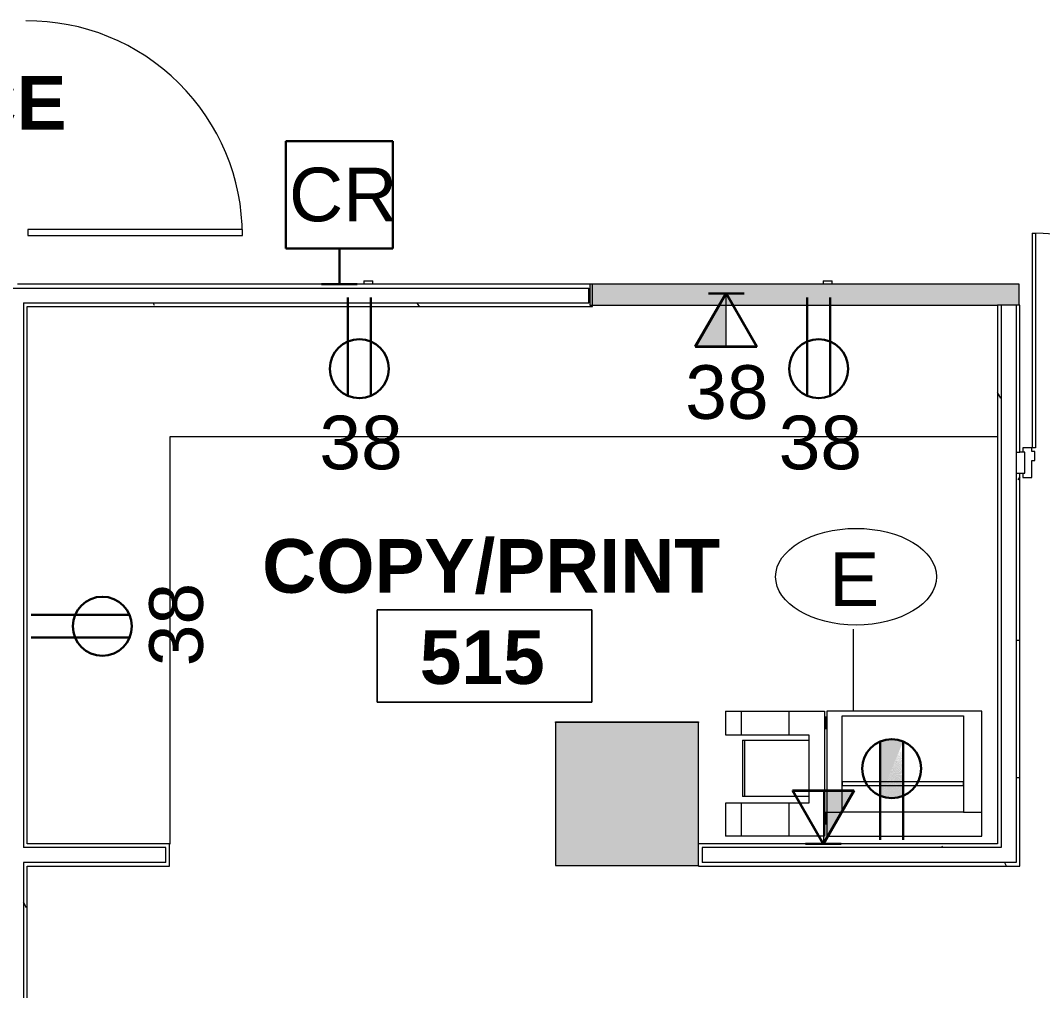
# Model space of a CAD drawing. Header units: inches. Extents: x 0 to 2535, y 0 to 2055.
# Drawn here: x 739.2 to 910.8, y 632.4 to 795.2 of the extents above; entities that cross this region are included whole.
import ezdxf

# ---------------------------------------------------------------- set-up
doc = ezdxf.new("R2010")
doc.units = ezdxf.units.IN
doc.header["$MEASUREMENT"] = 0
for name, color, linetype, lineweight in [('A-ANNO-NOTE', 131, 'Continuous', 9), ('A-AREA-IDEN', 2, 'Continuous', 9), ('A-DOOR', 31, 'Continuous', 13), ('A-WALL', 113, 'Continuous', 13), ('A-WALL-PATT', 111, 'Continuous', 13), ('B-CL', 7, 'Continuous', 9), ('E-ELEC-FIXT', 91, 'Continuous', 9), ('I-WALL', 2, 'Continuous', 13), ('Q-CASE', 31, 'Continuous', 9), ('Q-SPCQ', 91, 'Continuous', 9), ('Q-SPCQ-IDEN', 132, 'Continuous', 9), ('S-COLS', 52, 'Continuous', 13), ('Victor Bldg - 5th Floor_LINK_dwg', 8, 'Continuous', 9)]:
    doc.layers.add(name, color=color, linetype=linetype, lineweight=lineweight)
doc.styles.add('Arial', font='arial.ttf', dxfattribs={"height": 9})
doc.styles.add('Swis721 Lt BT', font='swissl.ttf', dxfattribs={"height": 9})
doc.styles.add('Swis721 Lt BT_B', font='', dxfattribs={"height": 9})
doc.styles.get('Swis721 Lt BT_B').set_extended_font_data('Swis721 Lt BT', bold=True)
pattern_1 = [(0, (0, 0), (30.72, 7.68), [1.267, -21.773, 1.267, -21.773, -122.88]), (0, (0, 0), (30.72, 7.68), [-46.08, 1.267, -44.813, 1.267, -21.773, -53.76]), (0, (0, 0), (30.72, 7.68), [-115.2, 1.267, -14.093, 1.267, -37.133]), (120, (11.52, 3.84), (-22.011075, 22.7643), [1.267, -21.773, 1.267, -21.773, -122.88]), (120, (11.52, 3.84), (-22.011075, 22.7643), [-46.08, 1.267, -44.813, 1.267, -21.773, -53.76]), (120, (11.52, 3.84), (-22.011075, 22.7643), [-115.2, 1.267, -14.093, 1.267, -37.133]), (240, (15.36, 19.2), (-8.708925, -30.4443), [1.267, -21.773, 1.267, -21.773, -122.88]), (240, (15.36, 19.2), (-8.708925, -30.4443), [-46.08, 1.267, -44.813, 1.267, -21.773, -53.76]), (240, (15.36, 19.2), (-8.708925, -30.4443), [-115.2, 1.267, -14.093, 1.267, -37.133])]

# ---------------------------------------------------------------- blocks, each defined once
blk = doc.blocks.new('Victor Bldg - 5th Floor_LINK_dwg-6972324-Level 05 POWER _ SIGNAL')
at = {"layer": 'B-CL'}
blk.add_line((829, 677.43), (829, 677.5), dxfattribs=at)
at = {"layer": 'B-CL', "flags": 128}
blk.add_lwpolyline([(829, 677.5), (853, 677.5), (853, 677.43)], dxfattribs=at)
blk = doc.blocks.new('Concrete-Rectangular-Column - 24_ X 24_-6973359-Level 05 POWER _ SIGNAL')
at = {"layer": 'S-COLS', "lineweight": 9}
blk.add_hatch(color=7, dxfattribs=at).paths.add_polyline_path([(12, -12), (12, 12), (-12, 12), (-12, -12)], flags=0)
at = {"layer": 'S-COLS', "color": 8, "lineweight": 20}
for p, q in [((12, 12), (-12, 12)), ((-12, 12), (-12, -12)), ((12, -12), (12, 12)), ((-12, -12), (12, -12))]:
    blk.add_line(p, q, dxfattribs=at)
blk = doc.blocks.new('Door - Single - Solid Door-7647261-Level 05 POWER _ SIGNAL')
at = {"layer": 'A-DOOR'}
for p, q in [((-14.01, 38.59), (-13.51, 38.59)), ((-14.01, 2.59), (-14.01, 38.59)), ((-13.51, 38.59), (-13.51, 2.59)), ((-13.51, 2.59), (-14.01, 2.59))]:
    blk.add_line(p, q, dxfattribs=at)
at = {"layer": 'A-DOOR', "lineweight": 9}
for p, q in [((-15.63, 2.59), (-15.63, 1.84)), ((-14.13, 2.59), (-15.63, 2.59)), ((-14.13, 1.96), (-14.13, 2.59)), ((-13.63, 1.96), (-14.13, 1.96)), ((-13.63, 0.46), (-13.63, 1.96)), ((22.12, 1.96), (21.62, 1.96)), ((21.62, 1.96), (21.62, 0.46)), ((23.62, 2.59), (22.12, 2.59)), ((22.12, 2.59), (22.12, 1.96)), ((23.62, 1.84), (23.62, 2.59)), ((-14.13, -2.41), (-14.13, 0.46)), ((-14.13, 0.46), (-13.63, 0.46)), ((21.62, 0.46), (22.12, 0.46)), ((22.12, 0.46), (22.12, -2.41)), ((-15.63, -1.66), (-15.63, -2.41)), ((23.62, -2.41), (23.62, -1.66)), ((-15.63, -2.41), (-14.13, -2.41)), ((22.12, -2.41), (23.62, -2.41))]:
    blk.add_line(p, q, dxfattribs=at)
blk.add_arc((-14.01, 2.59), 36, 359.5, 90, dxfattribs=at)
blk = doc.blocks.new('C-L SHAPE COUNTER TOP - C-L SHAPE COUNTER TOP-8050482-Level 05 POWER _ SIGNAL')
at = {"layer": 'Q-CASE'}
for p, q in [((24, -92.32), (24, -24)), ((24, -24), (162.83, -24)), ((23.88, -92.32), (24, -92.32))]:
    blk.add_line(p, q, dxfattribs=at)
blk = doc.blocks.new('A-Copier-Floor - A-Copier-Floor-4036613-Level 05 POWER _ SIGNAL')
at = {"layer": 'Q-SPCQ'}
for p, q in [((-30.09, 11.47), (-27.49, 11.47)), ((-30.09, 11.47), (-30.09, 7.47)), ((-27.49, 11.47), (-19.49, 11.47)), ((-27.49, 11.47), (-27.49, 7.47)), ((-19.49, 11.47), (-13.49, 11.47)), ((-19.49, 11.47), (-19.49, 7.47)), ((-13.49, 11.47), (-13.49, -9.53)), ((-13.29, 10.49), (-13.29, 8.47)), ((-13.29, 10.49), (-13.1, 10.49)), ((12.91, 11.47), (-13.09, 11.47)), ((-13.09, 11.47), (-13.09, -5.51)), ((-10.52, -5.51), (-10.52, 10.67)), ((-10.52, 10.67), (9.82, 10.67)), ((9.82, 10.67), (9.82, -5.51)), ((12.91, -5.51), (12.91, 11.47)), ((-30.09, 7.47), (-27.49, 7.47)), ((-27.49, 7.47), (-19.49, 7.47)), ((-19.49, 7.47), (-16.13, 7.47)), ((-16.13, 7.47), (-16.13, -3.97)), ((-13.1, 8.47), (-13.29, 8.47)), ((-27.26, 6.6), (-26.84, 6.6)), ((-27.26, 6.6), (-27.26, -2.84)), ((-26.84, 6.6), (-16.13, 6.6)), ((-26.84, -2.84), (-26.84, 6.6)), ((9.82, -0.4), (-10.52, -0.4)), ((-10.52, -0.4), (-10.52, -1.03)), ((-10.52, -1.03), (9.82, -1.03)), ((9.82, -1.03), (9.82, -0.4)), ((-26.84, -2.84), (-27.26, -2.84)), ((-16.13, -2.84), (-26.84, -2.84)), ((-27.49, -3.97), (-30.09, -3.97)), ((-30.09, -3.97), (-30.09, -9.53)), ((-19.49, -3.97), (-27.49, -3.97)), ((-27.49, -3.97), (-27.49, -9.53)), ((-16.13, -3.97), (-19.49, -3.97)), ((-19.49, -3.97), (-19.49, -9.53)), ((-13.29, -5.51), (-13.29, -7.53)), ((-13.29, -5.51), (-13.1, -5.51)), ((-13.09, -5.51), (-10.52, -5.51)), ((-13.09, -5.51), (-13.09, -9.53)), ((9.82, -5.51), (-10.52, -5.51)), ((9.82, -5.51), (12.91, -5.51)), ((12.91, -9.53), (12.91, -5.51)), ((-13.1, -7.53), (-13.29, -7.53)), ((-27.49, -9.53), (-30.09, -9.53)), ((-19.49, -9.53), (-27.49, -9.53)), ((-13.49, -9.53), (-19.49, -9.53)), ((-13.09, -9.53), (12.91, -9.53))]:
    blk.add_line(p, q, dxfattribs=at)
blk = doc.blocks.new('PS - Power Device _Wall Base_ - Duplex-7716915-Level 05 POWER _ SIGNAL')
at = {"layer": 'E-ELEC-FIXT'}
for p, q in [((873.93, 751.5), (875.43, 751.5)), ((873.93, 751.5), (873.93, 750.93)), ((875.43, 750.93), (875.43, 751.5))]:
    blk.add_line(p, q, dxfattribs=at)
blk = doc.blocks.new('Door - Glass Single - Full Rail - Long Handle-7687871-Level 05 POWER _ SIGNAL')
at = {"layer": 'A-DOOR', "lineweight": 20}
for p, q in [((17, 38), (17, 2)), ((18, 38), (17, 38)), ((18, 2), (18, 38)), ((17, 2), (18, 2))]:
    blk.add_line(p, q, dxfattribs=at)
at = {"layer": 'A-DOOR', "lineweight": 9}
blk.add_arc((18, 2), 36, 90, 180.5, dxfattribs=at)
blk = doc.blocks.new('Room Tag - Room Name and Number-3379422-Level 05 POWER _ SIGNAL')
at = {"layer": 'A-AREA-IDEN'}
for p, q in [((-0.1881, -0.1636), (-0.1881, -0.0018)), ((-0.1881, -0.0018), (0.1869, -0.0018)), ((0.1869, -0.0018), (-0.1881, -0.0018)), ((-0.1881, -0.0018), (-0.1881, -0.1636)), ((0.1869, -0.0018), (0.1869, -0.1636)), ((0.1869, -0.1636), (0.1869, -0.0018)), ((0.1869, -0.1636), (-0.1881, -0.1636)), ((-0.1881, -0.1636), (0.1869, -0.1636))]:
    blk.add_line(p, q, dxfattribs=at)
blk = doc.blocks.new('Appliance_Specialty Equipment Tag - Standard-3515593-Level 05 POWER _ SIGNAL')
at = {"layer": 'Q-SPCQ-IDEN'}
blk.add_ellipse((-0.0499, 0.0037), major_axis=(-0.1406, 0), ratio=0.600473, dxfattribs=at)

msp = doc.modelspace()

# ---------------------------------------------------------------- hatches: boundary and pattern name
at = {"layer": 'A-ANNO-NOTE'}
for points in [[(857.64, 740.51), (857.64, 749.44), (852.49, 740.51)], [(887.36, 674.17), (884.09, 674.41), (883.53, 674.19)], [(883.53, 665.1), (887.36, 674.17), (883.53, 674.19), (883.53, 672.86)], [(886.81, 674.39), (884.28, 674.46), (884.09, 674.41)], [(887.36, 674.17), (886.81, 674.39), (884.09, 674.41)], [(884.28, 674.46), (886.33, 674.52), (885.55, 674.61)], [(886.81, 674.39), (886.33, 674.52), (884.28, 674.46)], [(883.62, 665.07), (886.81, 672.86), (883.53, 665.1)], [(883.71, 665.03), (886.82, 672.86), (883.62, 665.07)], [(883.81, 665), (886.84, 672.86), (883.71, 665.03)], [(883.9, 664.96), (886.86, 672.86), (883.81, 665)], [(883.99, 664.94), (886.87, 672.86), (883.9, 664.96)], [(884.09, 664.91), (886.89, 672.86), (883.99, 664.94)], [(884.18, 664.88), (886.9, 672.86), (884.09, 664.91)], [(884.28, 664.86), (886.91, 672.86), (884.18, 664.88)], [(884.37, 664.83), (886.93, 672.86), (884.28, 664.86)], [(884.47, 664.81), (886.94, 672.86), (884.37, 664.83)], [(884.57, 664.8), (886.96, 672.86), (884.47, 664.81)], [(884.66, 664.78), (886.97, 672.86), (884.57, 664.8)], [(884.76, 664.76), (886.99, 672.86), (884.66, 664.78)], [(884.86, 664.75), (887, 672.86), (884.76, 664.76)], [(884.96, 664.74), (887.02, 672.86), (884.86, 664.75)], [(885.06, 664.73), (887.03, 672.86), (884.96, 664.74)], [(885.15, 664.73), (887.04, 672.86), (885.06, 664.73)], [(885.25, 664.72), (887.06, 672.86), (885.15, 664.73)], [(885.35, 664.72), (887.07, 672.86), (885.25, 664.72)], [(885.45, 664.72), (887.08, 672.86), (885.35, 664.72)], [(885.45, 664.72), (885.55, 664.72), (887.1, 672.86)], [(885.55, 664.72), (885.64, 664.72), (887.11, 672.86)], [(885.64, 664.72), (885.74, 664.73), (887.13, 672.86)], [(885.74, 664.73), (885.84, 664.73), (887.14, 672.86)], [(885.84, 664.73), (885.94, 664.74), (887.15, 672.86)], [(885.94, 664.74), (886.04, 664.75), (887.17, 672.86)], [(886.04, 664.75), (886.13, 664.76), (887.18, 672.86)], [(886.13, 664.76), (886.23, 664.78), (887.19, 672.86)], [(886.23, 664.78), (886.33, 664.8), (887.21, 672.86)], [(886.33, 664.8), (886.43, 664.81), (887.22, 672.86)], [(886.43, 664.81), (886.52, 664.83), (887.23, 672.86)], [(886.52, 664.83), (886.62, 664.86), (887.25, 672.86)], [(886.62, 664.86), (886.71, 664.88), (887.26, 672.86)], [(886.71, 664.88), (886.81, 664.91), (887.27, 672.86)], [(886.81, 664.91), (886.9, 664.94), (887.29, 672.86)], [(886.9, 664.94), (887, 664.96), (887.3, 672.86)], [(887, 664.96), (887.09, 665), (887.31, 672.86)], [(887.09, 665), (887.18, 665.03), (887.33, 672.86)], [(887.18, 665.03), (887.27, 665.07), (887.34, 672.86)], [(887.27, 665.07), (887.36, 665.1), (887.35, 672.86)], [(874, 656.98), (879.15, 665.92), (874, 665.92)]]:
    msp.add_hatch(color=256, dxfattribs=at).paths.add_polyline_path(points, flags=0)
at = {"layer": 'A-WALL-PATT', "lineweight": 9}
msp.add_hatch(color=7, dxfattribs=at).paths.add_polyline_path([(903.19, 747.43), (906.81, 747.43), (906.81, 750.93), (834.81, 750.93), (834.81, 747.43), (891.91, 747.43)], flags=0)
h = msp.add_hatch(dxfattribs=at)
h.set_pattern_fill('FP_1', color=256, style=0, pattern_type=2)
h.set_pattern_definition(pattern_1)
h.paths.add_polyline_path([(739.78, 477.25), (740.36, 477.25), (740.36, 653.93), (739.73, 653.93), (739.73, 477.87), (737.23, 477.87), (737.25, 477.25), (739.73, 477.25)], flags=0)
h.paths.add_polyline_path([(740.36, 656.43), (740.36, 747.18), (739.73, 747.17), (739.73, 656.43)], flags=0)
h = msp.add_hatch(dxfattribs=at)
h.set_pattern_fill('FP_1', color=256, style=0, pattern_type=2)
h.set_pattern_definition(pattern_1)
h.paths.add_polyline_path([(835.23, 747.18), (835.23, 747.43), (834.81, 747.43), (834.81, 747.8), (739.73, 747.8), (739.73, 747.18), (834.81, 747.18)], flags=0)
h = msp.add_hatch(dxfattribs=at)
h.set_pattern_fill('FP_1', color=256, style=0, pattern_type=2)
h.set_pattern_definition(pattern_1)
h.paths.add_polyline_path([(903.19, 657.05), (903.81, 657.05), (903.81, 747.43), (903.19, 747.43), (903.19, 672.86)], flags=0)
h = msp.add_hatch(dxfattribs=at)
h.set_pattern_fill('FP_1', color=256, style=0, pattern_type=2)
h.set_pattern_definition(pattern_1)
h.paths.add_polyline_path([(906.94, 653.93), (906.94, 719.25), (906.31, 719.25), (906.31, 653.93)], flags=0)
h.paths.add_polyline_path([(906.94, 722.75), (906.94, 747.43), (906.31, 747.43), (906.31, 722.75)], flags=0)
h = msp.add_hatch(dxfattribs=at)
h.set_pattern_fill('FP_1', color=256, style=0, pattern_type=2)
h.set_pattern_definition(pattern_1)
h.paths.add_polyline_path([(853, 653.93), (853.62, 653.93), (853.62, 656.43), (903.81, 656.43), (903.81, 657.05), (853, 657.05), (853, 656.42)], flags=0)
h = msp.add_hatch(dxfattribs=at)
h.set_pattern_fill('FP_1', color=256, style=0, pattern_type=2)
h.set_pattern_definition(pattern_1)
h.paths.add_polyline_path([(906.31, 653.3), (906.94, 653.3), (906.94, 653.93), (853, 653.93), (853, 653.3), (903.83, 653.3)], flags=0)

# ---------------------------------------------------------------- linework, layer by layer
at = {"layer": 'A-ANNO-NOTE', "lineweight": 30}
for p, q in [((801.75, 774.93), (783.75, 774.93)), ((783.75, 774.93), (783.75, 756.93)), ((801.75, 756.93), (801.75, 774.93)), ((783.75, 756.93), (801.75, 756.93)), ((792.75, 750.93), (792.75, 756.93)), ((795.75, 750.93), (789.75, 750.93)), ((794.2, 748.72), (794.2, 732.2)), ((798.03, 748.72), (798.03, 732.2)), ((798.03, 748.72), (798.03, 732.2)), ((857.64, 749.44), (852.49, 740.51)), ((857.68, 749.38), (852.53, 740.44)), ((854.68, 749.38), (860.68, 749.38)), ((857.64, 749.44), (862.8, 740.51)), ((857.68, 749.38), (862.84, 740.44)), ((871.27, 748.72), (871.27, 732.2)), ((875.11, 748.72), (875.11, 732.2)), ((875.11, 748.72), (875.11, 732.2)), ((862.8, 740.51), (852.49, 740.51)), ((862.84, 740.44), (852.53, 740.44)), ((741.01, 695.47), (757.54, 695.47)), ((741.01, 695.47), (757.54, 695.47)), ((741.01, 691.64), (757.54, 691.64)), ((883.53, 657.7), (883.53, 674.23)), ((883.53, 657.7), (883.53, 674.23)), ((887.36, 657.7), (887.36, 674.23)), ((873.96, 657.05), (868.8, 665.98)), ((868.8, 665.98), (879.11, 665.98)), ((874, 656.98), (868.84, 665.92)), ((868.84, 665.92), (879.15, 665.92)), ((873.96, 657.05), (879.11, 665.98)), ((874, 656.98), (879.15, 665.92)), ((876.96, 657.05), (870.96, 657.05))]:
    msp.add_line(p, q, dxfattribs=at)
at = {"layer": 'A-ANNO-NOTE'}
for p, q in [((857.64, 749.44), (852.49, 740.51)), ((857.64, 740.51), (857.64, 749.44)), ((852.49, 740.51), (857.64, 740.51)), ((883.53, 674.19), (883.53, 665.1)), ((887.36, 665.1), (887.36, 674.17)), ((874, 656.98), (879.15, 665.92)), ((879.15, 665.92), (874, 665.92)), ((874, 665.92), (874, 656.98))]:
    msp.add_line(p, q, dxfattribs=at)
at = {"layer": 'A-ANNO-NOTE', "lineweight": 30}
for centre in [(796.12, 736.76), (873.19, 736.76), (752.98, 693.56), (885.45, 669.67)]:
    msp.add_circle(centre, 4.95, dxfattribs=at)
at = {"layer": 'A-ANNO-NOTE'}
for centre, radius, start, end in [((885.43, 670.11), 4.5, 64.5156, 114.9234), ((885.45, 669.67), 4.95, 247.2244, 292.7756)]:
    msp.add_arc(centre, radius, start, end, dxfattribs=at)
at = {"layer": 'A-WALL'}
for p, q in [((737.23, 750.3), (834.61, 750.3)), ((834.61, 747.8), (834.61, 750.3)), ((739.73, 747.8), (834.61, 747.8)), ((739.73, 747.8), (739.73, 656.43)), ((906.81, 747.43), (903.19, 747.43)), ((903.81, 747.43), (903.81, 656.43)), ((906.31, 747.43), (906.31, 653.93)), ((906.31, 722.75), (906.94, 722.75)), ((906.31, 719.25), (906.94, 719.25)), ((763.61, 656.43), (739.73, 656.43)), ((763.61, 653.93), (763.61, 656.43)), ((853.62, 656.43), (853.62, 653.93)), ((903.81, 656.43), (853.62, 656.43)), ((739.73, 653.93), (739.73, 477.87)), ((763.61, 653.93), (739.73, 653.93)), ((906.31, 653.93), (853.62, 653.93))]:
    msp.add_line(p, q, dxfattribs=at)
at = {"layer": 'I-WALL'}
for p, q in [((834.81, 750.93), (738.73, 750.93)), ((835.23, 747.18), (835.23, 750.93)), ((740.36, 747.18), (835.23, 747.18)), ((740.36, 657.05), (740.36, 747.18)), ((903.19, 747.43), (903.19, 657.05)), ((906.94, 747.43), (906.81, 747.43)), ((906.94, 722.75), (906.94, 747.43)), ((907.81, 722.75), (906.94, 722.75)), ((907.81, 719.25), (907.81, 722.75)), ((906.94, 719.25), (907.81, 719.25)), ((906.94, 653.3), (906.94, 719.25)), ((764.23, 657.05), (740.36, 657.05)), ((764.23, 653.3), (764.23, 657.05)), ((903.19, 657.05), (853, 657.05)), ((740.36, 477.25), (740.36, 653.3)), ((740.36, 653.3), (764.23, 653.3)), ((853, 653.43), (853, 653.3)), ((853, 653.3), (906.94, 653.3))]:
    msp.add_line(p, q, dxfattribs=at)
at = {"layer": 'I-WALL', "color": 8, "lineweight": 20}
for p, q in [((906.81, 750.93), (834.81, 750.93)), ((834.81, 750.93), (834.81, 747.43)), ((906.81, 747.43), (906.81, 750.93)), ((834.81, 747.43), (903.19, 747.43))]:
    msp.add_line(p, q, dxfattribs=at)
at = {"layer": 'Q-SPCQ-IDEN'}
msp.add_line((879.06, 679.32), (879.06, 693.06), dxfattribs=at)

# ---------------------------------------------------------------- block references
at = {"layer": 'A-AREA-IDEN', "xscale": 95.99999999999994, "yscale": 95.99999999999994, "zscale": 95.99999999999994}
msp.add_blockref('Room Tag - Room Name and Number-3379422-Level 05 POWER _ SIGNAL', (817.17, 696.5), dxfattribs=at)
at = {"layer": 'A-DOOR', "rotation": 269.9999999999999}
msp.add_blockref('Door - Glass Single - Full Rail - Long Handle-7687871-Level 05 POWER _ SIGNAL', (738.48, 777.13), dxfattribs=at)
at = {"layer": 'A-DOOR'}
msp.add_blockref('Door - Single - Solid Door-7647261-Level 05 POWER _ SIGNAL', (923.07, 720.91), dxfattribs=at)
at = {"layer": 'E-ELEC-FIXT'}
for p in [(-77.07, 0), (0, 0)]:
    msp.add_blockref('PS - Power Device _Wall Base_ - Duplex-7716915-Level 05 POWER _ SIGNAL', p, dxfattribs=at)
at = {"layer": 'Q-CASE'}
msp.add_blockref('C-L SHAPE COUNTER TOP - C-L SHAPE COUNTER TOP-8050482-Level 05 POWER _ SIGNAL', (740.36, 749.38), dxfattribs=at)
at = {"layer": 'Q-SPCQ'}
msp.add_blockref('A-Copier-Floor - A-Copier-Floor-4036613-Level 05 POWER _ SIGNAL', (887.65, 667.85), dxfattribs=at)
at = {"layer": 'Q-SPCQ-IDEN', "xscale": 95.99999999999994, "yscale": 95.99999999999994, "zscale": 95.99999999999994}
msp.add_blockref('Appliance_Specialty Equipment Tag - Standard-3515593-Level 05 POWER _ SIGNAL', (884.26, 701.51), dxfattribs=at)
at = {"layer": 'S-COLS', "lineweight": 9}
msp.add_blockref('Concrete-Rectangular-Column - 24_ X 24_-6973359-Level 05 POWER _ SIGNAL', (841, 665.43), dxfattribs=at)
at = {"layer": 'Victor Bldg - 5th Floor_LINK_dwg', "color": 7}
msp.add_blockref('Victor Bldg - 5th Floor_LINK_dwg-6972324-Level 05 POWER _ SIGNAL', (0, 0), dxfattribs=at)

# ---------------------------------------------------------------- texts
at = {"layer": 'A-ANNO-NOTE', "char_height": 9, "attachment_point": 1, "style": 'Swis721 Lt BT'}
for s, insert, width in [('CR', (784.31, 770.5), 20.604), ('38', (850.8, 737.35), 16.362), ('38', (789.41, 728.89), 16.362), ('38', (866.49, 728.89), 16.362)]:
    msp.add_mtext(s, dxfattribs=dict(at, insert=insert, width=width))
at = {"layer": 'A-ANNO-NOTE', "insert": (760.85, 686.85), "char_height": 9, "width": 16.362, "attachment_point": 1, "rotation": 90, "style": 'Swis721 Lt BT'}
msp.add_mtext('38', dxfattribs=at)
at = {"layer": 'A-AREA-IDEN', "char_height": 9, "attachment_point": 1, "style": 'Swis721 Lt BT_B'}
for s, insert, width in [('CONFERENCE', (658.97, 785.87), 104.838), ('COPY/PRINT', (779.8, 708.17), 90.294), ('515', (806.25, 692.87), 25.452)]:
    msp.add_mtext(s, dxfattribs=dict(at, insert=insert, width=width))
at = {"layer": 'Q-SPCQ-IDEN', "insert": (874.98, 705.96), "char_height": 9, "width": 10.302, "attachment_point": 1, "style": 'Arial'}
msp.add_mtext('E', dxfattribs=at)

doc.saveas('drawing.dxf')
